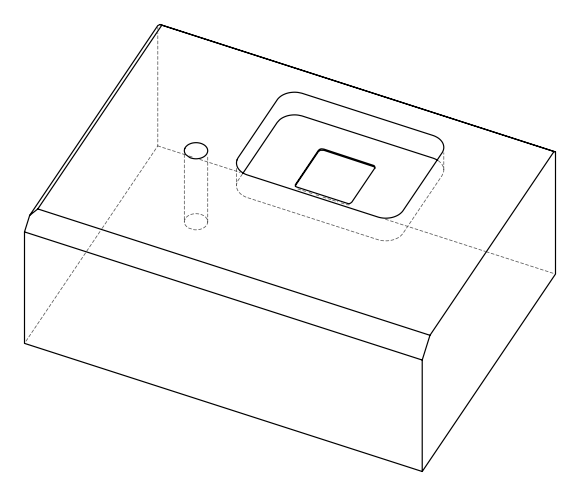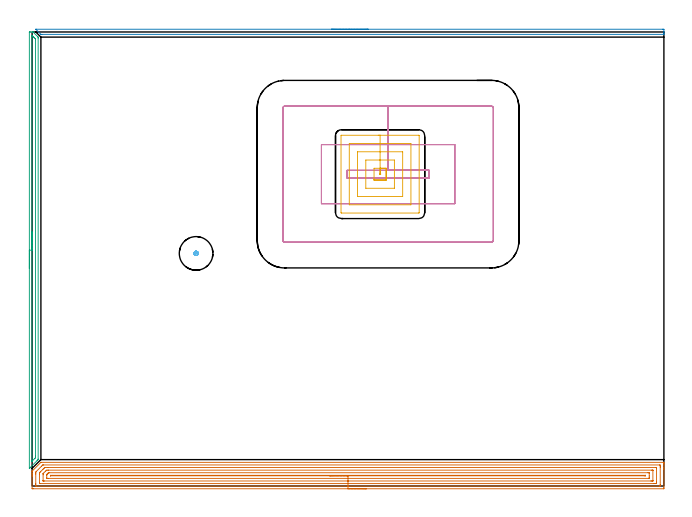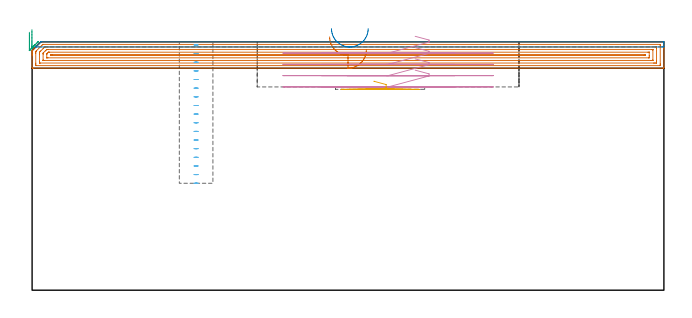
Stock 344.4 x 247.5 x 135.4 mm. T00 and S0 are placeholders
(PLAN: 6 operations, 3 tool changes, 31.7 min)
(1 AREA_MILL | FG_CHAMFER_SURFACE | UGT0205_001 | 16.68 min | 35710 mm3)
(2 AREA_MILL_1 | FG_CHAMFER_SURFACE_1 | UGT0205_001 | 2.89 min | 1349 mm3)
(3 AREA_MILL_2 | FG_CHAMFER_SURFACE_2 | UGT0205_001 | 3.94 min | 2692 mm3)
(4 MILL_RECTANGULAR_POCKET | POCKET_RECTANGULAR_STRAIGHT | UGT0201_006 | Follow Part, ap 7, ae 75% | 6.34 min | 354073 mm3)
(5 MILL_RECTANGULAR_POCKET_1 | POCKET_RECTANGULAR_STRAIGHT_1 | NXT0201_008 | Follow Part, ap 1.5, ae 75% | 1.11 min | 3029 mm3)
(6 MILL_BLIND_HOLE_FROM_SOLID_MATERIAL | STEP1POCKET | NXT0201_012 | Spiral | 0.75 min | 20281 mm3)
(TOOL UGT0205_001 | Chamfer Mill 20 x 3 x 45 deg. | D20 FL50 Z2)
(TOOL UGT0201_006 | End Mill 28 mm | D28 FL25 Z2)
(TOOL NXT0201_008 | ENDMILL 6mm [2P460-0600-NA 1630] | D6 FL26 Z6)
(TOOL NXT0201_012 | ENDMILL 16mm [2P460-1600-NA 1630] | D16 FL38 Z6)
(OP 1 AREA_MILL)
G17 G21 G94 G90
T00 M6
G54
G17 G0 G90 X182.2 Y-1.5 S1061 M3
G43 Z145.4 H0
Z131.
G94 G1 X182.162 Z130.128 F250.
X182.048 Z129.264
X181.859 Z128.412
X181.597 Z127.58
X181.263 Z126.774
X180.86 Z126.
X180.391 Z125.264
X179.86 Z124.572
X179.271 Z123.929
X178.628 Z123.34
X177.936 Z122.808
X177.2 Z122.34
X176.426 Z121.937
X175.62 Z121.603
X174.788 Z121.341
X173.936 Z121.152
X173.072 Z121.038
X172.2 Z121.
X0.622
X0.269 Y-1.496 Z121.002
X0.01 Y-1.492 Z121.006
X0. Y-1.229 Z121.269
Y5.256 Z127.75
Y5.796 Z128.293
Y6.144 Z128.64
Y6.684 Z129.18
Y7.032 Z129.526
Y7.842 Z130.34
Y7.92 Z130.418
X0.002 Y8.091 Z130.588
X0.026 Y8.127 Z130.625
X4.72 Y12.819 Z135.319
X4.805 Y12.899 Z135.385
X5.09 Y12.9 Z135.4
X344.225
X344.39 Y12.897 Z135.388
X344.393 Y12.863 Z135.355
X344.4 Y12.476 Z134.975
Y12.167 Z134.667
Y11.471 Z133.966
Y10.235 Z132.732
Y9.695 Z132.19
Y9.077 Z131.573
Y-0.959 Z121.539
X344.398 Y-1.231 Z121.267
X344.39 Y-1.492 Z121.006
X344.128 Y-1.499 Z120.999
X172.2 Y-1.5 Z121.
Y-0.086 Z122.414
X2.409 Y-0.085 Z122.415
X2.01 Y-0.071 Z122.429
X2.002 Y0.333 Z122.833
X2.001 Y0.817 Z123.317
X2. Y1.223 Z123.723
Y6.55 Z129.05
X2.003 Y7.032 Z129.532
X2.009 Y7.429 Z129.929
X2.029 Y7.667 Z130.167
X2.271 Y7.92 Z130.42
X2.339 Y7.989 Z130.489
X5.09 Y10.74 Z133.24
X5.459 Y11.105 Z133.605
X5.833 Y11.471 Z133.971
X5.97 Y11.484 Z133.984
X5.984 Y11.485 Z133.985
X341.991
X342.39 Y11.471 Z133.971
X342.398 Y11.067 Z133.567
X342.399 Y10.583 Z133.083
X342.4 Y10.177 Z132.677
X342.399 Y0.817 Z123.317
X342.398 Y0.412 Z122.912
X342.39 Y-0.071 Z122.429
X342.005 Y-0.085 Z122.415
X341.991
X172.2 Y-0.086 Z122.414
Y1.328 Z123.828
X4.575 Y1.329 Z123.829
X4.197 Y1.33 Z123.83
X4.071 Y1.332 Z123.832
X4.027 Y1.335 Z123.835
X4.01 Y1.337 Z123.837
X4.007 Y1.379 Z123.879
X4.003 Y1.509 Z124.009
X4.001 Y1.705 Z124.205
X4. Y1.9 Z124.4
X4.001 Y6.338 Z128.838
X4.01 Y7.032 Z129.532
X4.019 Y7.208 Z129.708
X4.197 Y7.394 Z129.894
X4.459 Y7.659 Z130.159
X4.719 Y7.92 Z130.42
X5.984 Y9.185 Z131.685
X6.24 Y9.441 Z131.941
X6.497 Y9.695 Z132.195
X6.689 Y9.883 Z132.383
X6.877 Y10.064 Z132.564
X7.395 Y10.069 Z132.569
X8.665 Y10.072 Z132.572
X339.825 Y10.071 Z132.571
X340.203 Y10.07 Z132.57
X340.329 Y10.068 Z132.568
X340.373 Y10.065 Z132.565
X340.39 Y10.063 Z132.563
X340.393 Y10.02 Z132.52
X340.397 Y9.891 Z132.391
X340.399 Y9.695 Z132.195
X340.4 Y9.5 Z132.
Y2.397 Z124.897
X340.397 Y1.705 Z124.205
X340.395 Y1.515 Z124.015
X340.383 Y1.336 Z123.836
X340.203 Y1.333 Z123.833
X339.687 Y1.33 Z123.83
X339.31 Y1.329 Z123.829
X338.795 Y1.328 Z123.828
X172.2
Y2.743 Z125.243
X6.726
X6.095 Y2.747 Z125.247
X6.023 Y2.75 Z125.25
X6.01 Y2.752 Z125.252
X6.007 Y2.774 Z125.274
X6.003 Y2.827 Z125.327
X6.001 Y3.039 Z125.539
X6. Y6.128 Z128.628
X6.003 Y6.58 Z129.08
X6.007 Y6.689 Z129.189
X6.01 Y6.741 Z129.241
X6.035 Y6.774 Z129.274
X6.135 Y6.881 Z129.381
X6.282 Y7.032 Z129.532
X7.169 Y7.92 Z130.42
X7.47 Y8.218 Z130.718
X7.771 Y8.511 Z131.011
X7.928 Y8.651 Z131.151
X8.665 Y8.656 Z131.156
X8.816 Y8.657 Z131.157
X337.674
X338.304 Y8.653 Z131.153
X338.377 Y8.65 Z131.15
X338.39 Y8.648 Z131.148
X338.393 Y8.626 Z131.126
X338.397 Y8.573 Z131.073
X338.399 Y8.361 Z130.861
Y3.044 Z125.544
X338.396 Y2.827 Z125.327
X338.393 Y2.773 Z125.273
X338.39 Y2.751 Z125.251
X338.37 Y2.749 Z125.249
X338.262 Y2.746 Z125.246
X337.523 Y2.743 Z125.243
X337.371
X172.2
Y4.157 Z126.657
X8.665
X8.452 Y4.158 Z126.658
X8.027 Y4.162 Z126.662
X8.008 Y4.164 Z126.664
X8.005 Y4.167 Z126.667
X8.002 Y4.183 Z126.683
X8. Y4.368 Z126.868
X8.002 Y5.914 Z128.414
X8.009 Y6.144 Z128.644
X8.016 Y6.305 Z128.805
X8.12 Y6.415 Z128.915
X8.254 Y6.552 Z129.052
X8.665 Y6.967 Z129.467
X8.73 Y7.032 Z129.532
X8.897 Y7.195 Z129.695
X8.931 Y7.225 Z129.725
X8.945 Y7.236 Z129.736
X8.992 Y7.238 Z129.738
X9.133 Y7.241 Z129.741
X9.346 Y7.243 Z129.743
X9.558
X335.735
X335.948 Y7.242 Z129.742
X336.373 Y7.238 Z129.738
X336.392 Y7.236 Z129.736
X336.395 Y7.233 Z129.733
X336.398 Y7.217 Z129.717
X336.399 Y7.184 Z129.684
X336.4 Y7.126 Z129.626
Y5.484 Z127.984
Y4.596 Z127.096
X336.397 Y4.368 Z126.868
X336.392 Y4.204 Z126.704
X336.39 Y4.168 Z126.668
X336.302 Y4.164 Z126.664
X336.161 Y4.16 Z126.66
X335.947 Y4.157 Z126.657
X172.2
Y5.571 Z128.071
X10.134 Y5.572 Z128.072
X10.057 Y5.573 Z128.073
X10.019 Y5.577 Z128.077
X10.01 Y5.579 Z128.079
X10.007 Y5.588 Z128.088
X10.001 Y5.704 Z128.204
X10.004 Y5.786 Z128.286
X10.008 Y5.816 Z128.316
X10.012 Y5.822 Z128.322
X10.025 Y5.824 Z128.324
X10.193 Y5.827 Z128.327
X11.029 Y5.829 Z128.329
X334.266 Y5.828 Z128.328
X334.343 Y5.827 Z128.327
X334.381 Y5.823 Z128.323
X334.39 Y5.821 Z128.321
X334.393 Y5.812 Z128.312
X334.398 Y5.697 Z128.197
X334.395 Y5.643 Z128.143
X334.388 Y5.578 Z128.078
X334.355 Y5.576 Z128.076
X334.187 Y5.573 Z128.073
X333.948 Y5.572 Z128.072
X333.631 Y5.571 Z128.071
X172.2
X171.328 Z128.109
X170.463 Z128.223
X169.612 Z128.412
X168.78 Z128.674
X167.974 Z129.008
X167.2 Z129.411
X166.464 Z129.88
X165.772 Z130.411
X165.129 Z131.
X164.54 Z131.643
X164.008 Z132.335
X163.54 Z133.071
X163.137 Z133.845
X162.803 Z134.651
X162.541 Z135.483
X162.352 Z136.335
X162.238 Z137.2
X162.2 Z138.071
G0 Z145.4
M5
M2
(OP 2 AREA_MILL_1)
G17 G21 G94 G90
T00 M6
G54
G17 G0 G90 X163.2 Y249. S1061 M3
G43 Z145.4 H0
Z142.6
G94 G1 X163.238 Z141.728 F250.
X163.352 Z140.864
X163.541 Z140.012
X163.803 Z139.18
X164.137 Z138.374
X164.54 Z137.6
X165.008 Z136.864
X165.539 Z136.172
X166.129 Z135.529
X166.772 Z134.94
X167.464 Z134.408
X168.2 Z133.94
X168.974 Z133.537
X169.78 Z133.203
X170.612 Z132.941
X171.463 Z132.752
X172.328 Z132.638
X173.2 Z132.6
X343.785
X343.973 Y248.999 Z132.601
X344.398 Y248.991 Z132.605
X344.4 Y248.819 Z132.778
Y247.6 Z133.995
Y246.933 Z134.667
Y246.587 Z135.012
Y246.227 Z135.364
X344.391 Y246.203 Z135.388
X344.232 Y246.2 Z135.4
X5.294
X4.8 Y246.207 Z135.393
X4.774 Y246.225 Z135.374
X2.168 Y248.831 Z132.767
X2.073 Y248.929 Z132.669
X2.017 Y248.992 Z132.606
X2.133 Y248.999 Z132.601
X2.168 Y249. Z132.6
X173.2
X174.071 Z132.638
X174.936 Z132.752
X175.788 Z132.941
X176.62 Z133.203
X177.426 Z133.537
X178.2 Z133.94
X178.936 Z134.408
X179.628 Z134.94
X180.271 Z135.529
X180.86 Z136.172
X181.391 Z136.864
X181.86 Z137.6
X182.263 Z138.374
X182.597 Z139.18
X182.859 Z140.012
X183.048 Z140.863
X183.162 Z141.728
X183.2 Z142.6
G0 Z145.4
M5
M2
(OP 3 AREA_MILL_2)
G17 G21 G94 G90
T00 M6
G54
G17 G0 G90 X-1.5 Y118.55 S1061 M3
G43 Z145.4 H0
Z140.6
G94 G1 Y118.588 Z139.728 F250.
Y118.702 Z138.863
Y118.891 Z138.012
Y119.153 Z137.18
Y119.487 Z136.374
Y119.89 Z135.6
Y120.358 Z134.864
Y120.889 Z134.172
Y121.479 Z133.529
Y122.122 Z132.94
Y122.814 Z132.408
Y123.55 Z131.94
Y124.324 Z131.537
Y125.13 Z131.203
Y125.962 Z130.941
Y126.813 Z130.752
Y127.678 Z130.638
Y128.55 Z130.6
Y247.192
X-1.497 Y247.332 Z130.603
X-1.491 Y247.498 Z130.605
X-1.222 Y247.5 Z130.875
X-0.886 Z131.209
X0.425 Z132.524
X0.453 Y247.499 Z132.552
X0.493 Y247.496 Z132.59
X0.517 Y247.481 Z132.615
X0.652 Y247.349 Z132.751
X3.145 Y244.855 Z135.245
X3.297 Y244.695 Z135.388
X3.3 Y244.206 Z135.4
Y14.68
X3.295 Y14.403 Z135.387
X3.288 Y14.386 Z135.383
X2.689 Y13.789 Z134.789
X-1.183 Y9.917 Z130.916
X-1.333 Y9.766 Z130.764
X-1.483 Y9.619 Z130.614
X-1.495 Y9.617 Z130.603
X-1.499 Y9.619 Z130.599
X-1.5 Y128.55 Z130.6
X-0.086 Z132.014
X-0.085 Y245.192 Z132.015
X-0.084 Y245.285 Z132.016
X-0.079 Y245.469 Z132.021
X-0.075 Y245.492 Z132.025
X-0.067 Y245.494 Z132.033
X-0.043 Y245.495 Z132.057
X0.007 Y245.49 Z132.107
X0.06 Y245.479 Z132.16
X0.115 Y245.427 Z132.215
X0.228 Y245.319 Z132.328
X0.451 Y245.099 Z132.551
X0.9 Y244.65 Z133.
X1.344 Y244.206 Z133.444
X1.793 Y243.754 Z133.893
X1.846 Y243.697 Z133.946
X1.87 Y243.669 Z133.97
X1.879 Y243.59 Z133.979
X1.883 Y243.406 Z133.983
X1.885 Y243.313 Z133.985
X1.886 Y16.373 Z133.986
X1.884 Y15.573 Z133.984
X1.882 Y15.484 Z133.982
X1.879 Y15.453 Z133.979
X1.865 Y15.426 Z133.965
X1.793 Y15.35 Z133.893
X1.461 Y15.012 Z133.561
X0.007 Y13.557 Z132.107
X-0.032 Y13.52 Z132.068
X-0.064 Y13.493 Z132.036
X-0.077 Y13.483 Z132.023
X-0.079 Y13.51 Z132.021
X-0.084 Y13.694 Z132.016
X-0.085 Y13.787 Z132.015
X-0.086 Y128.55 Z132.014
Y129.421 Z132.052
Y130.286 Z132.166
Y131.138 Z132.355
Y131.97 Z132.617
Y132.776 Z132.951
Y133.55 Z133.354
Y134.286 Z133.823
Y134.978 Z134.354
Y135.621 Z134.943
Y136.21 Z135.586
Y136.741 Z136.278
Y137.21 Z137.014
Y137.613 Z137.788
Y137.947 Z138.594
Y138.209 Z139.426
Y138.398 Z140.278
Y138.512 Z141.143
Y138.55 Z142.014
G0 Z145.4
M5
M2
(OP 4 MILL_RECTANGULAR_POCKET)
G17 G21 G94 G90
T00 M6
G54
G17 G0 G90 X208.802 Y167.9 S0 M3
G43 Z145.4 H0
Z138.4
G94 G1 X216.4 Z136.364 F250.
Y172.1 Z135.239
X194.05 Z129.25
X171.7 F500.
Y167.9
X216.4
Y172.1
X194.05
Y186.1
X157.7
Y153.9
X230.4
Y186.1
X194.05
Y207.1
X137.7
G3 X136.7 Y206.1 R1.
G1 Y133.9
G3 X137.7 Y132.9 R1.
G1 X250.4
G3 X251.4 Y133.9 R1.
G1 Y206.1
G3 X250.4 Y207.1 R1.
G1 X194.05
X193.05
G0 X208.802 Y167.9 Z132.25
G1 X216.4 Z130.214 F250.
Y172.1 Z129.089
X194.05 Z123.1
X171.7 F500.
Y167.9
X216.4
Y172.1
X194.05
Y186.1
X157.7
Y153.9
X230.4
Y186.1
X194.05
Y207.1
X137.7
G3 X136.7 Y206.1 R1.
G1 Y133.9
G3 X137.7 Y132.9 R1.
G1 X250.4
G3 X251.4 Y133.9 R1.
G1 Y206.1
G3 X250.4 Y207.1 R1.
G1 X194.05
X193.05
G0 X208.802 Y167.9 Z126.1
G1 X216.4 Z124.064 F250.
Y172.1 Z122.939
X194.05 Z116.95
X171.7 F500.
Y167.9
X216.4
Y172.1
X194.05
Y186.1
X157.7
Y153.9
X230.4
Y186.1
X194.05
Y207.1
X137.7
G3 X136.7 Y206.1 R1.
G1 Y133.9
G3 X137.7 Y132.9 R1.
G1 X250.4
G3 X251.4 Y133.9 R1.
G1 Y206.1
G3 X250.4 Y207.1 R1.
G1 X194.05
X193.05
G0 X208.802 Y167.9 Z119.95
G1 X216.4 Z117.914 F250.
Y172.1 Z116.789
X194.05 Z110.8
X171.7 F500.
Y167.9
X216.4
Y172.1
X194.05
Y186.1
X157.7
Y153.9
X230.4
Y186.1
X194.05
Y207.1
X137.7
G3 X136.7 Y206.1 R1.
G1 Y133.9
G3 X137.7 Y132.9 R1.
G1 X250.4
G3 X251.4 Y133.9 R1.
G1 Y206.1
G3 X250.4 Y207.1 R1.
G1 X194.05
X193.05
G0 Z145.4
M5
M2
(OP 5 MILL_RECTANGULAR_POCKET_1)
G17 G21 G94 G90
T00 M6
G54
G17 G0 G90 X186.4 Y167.066 S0 M3
G43 Z145.4 H1
Z113.939
G94 G1 Y166.8 Z113.868 F250.
X193. Z112.099
Y173.2 Z110.384
X189.7 Z109.5
Y170.2
X189.4 F500.
Y169.8
X190.
Y170.2
X189.7
Y173.2
X186.4
Y166.8
X193.
Y173.2
X189.7
Y177.7
X181.9
Y162.3
X197.5
Y177.7
X189.7
Y182.2
X177.4
Y157.8
X202.
Y182.2
X189.7
Y186.7
X172.9
Y153.3
X206.5
Y186.7
X189.7
Y191.2
X168.6
G3 X168.4 Y191. R0.2
G1 Y149.
G3 X168.6 Y148.8 R0.2
G1 X210.8
G3 X211. Y149. R0.2
G1 Y191.
G3 X210.8 Y191.2 R0.2
G1 X189.7
X188.7
G0 Z145.4
M5
M2
(OP 6 MILL_BLIND_HOLE_FROM_SOLID_MATERIAL)
G17 G21 G94 G90
T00 M6
G54
G17 G0 G90 X89.4 Y126.8 S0 M3
G43 Z145.4 H1
Z133.688
G94 G3 X89.975 Y127.375 R0.575 F250.
X89.4 Y127.95 R0.575
X88.25 Y126.8 R1.15
X89.4 Y127.95 R-1.15
X88.825 Y127.375 R0.575
X89.4 Y126.8 R0.575
G0 Z128.976
G3 X89.975 Y127.375 R0.575
X89.4 Y127.95 R0.575
X88.25 Y126.8 R1.15
X89.4 Y127.95 R-1.15
X88.825 Y127.375 R0.575
X89.4 Y126.8 R0.575
G0 Z124.265
G3 X89.975 Y127.375 R0.575
X89.4 Y127.95 R0.575
X88.25 Y126.8 R1.15
X89.4 Y127.95 R-1.15
X88.825 Y127.375 R0.575
X89.4 Y126.8 R0.575
G0 Z119.553
G3 X89.975 Y127.375 R0.575
X89.4 Y127.95 R0.575
X88.25 Y126.8 R1.15
X89.4 Y127.95 R-1.15
X88.825 Y127.375 R0.575
X89.4 Y126.8 R0.575
G0 Z114.841
G3 X89.975 Y127.375 R0.575
X89.4 Y127.95 R0.575
X88.25 Y126.8 R1.15
X89.4 Y127.95 R-1.15
X88.825 Y127.375 R0.575
X89.4 Y126.8 R0.575
G0 Z110.129
G3 X89.975 Y127.375 R0.575
X89.4 Y127.95 R0.575
X88.25 Y126.8 R1.15
X89.4 Y127.95 R-1.15
X88.825 Y127.375 R0.575
X89.4 Y126.8 R0.575
G0 Z105.418
G3 X89.975 Y127.375 R0.575
X89.4 Y127.95 R0.575
X88.25 Y126.8 R1.15
X89.4 Y127.95 R-1.15
X88.825 Y127.375 R0.575
X89.4 Y126.8 R0.575
G0 Z100.706
G3 X89.975 Y127.375 R0.575
X89.4 Y127.95 R0.575
X88.25 Y126.8 R1.15
X89.4 Y127.95 R-1.15
X88.825 Y127.375 R0.575
X89.4 Y126.8 R0.575
G0 Z95.994
G3 X89.975 Y127.375 R0.575
X89.4 Y127.95 R0.575
X88.25 Y126.8 R1.15
X89.4 Y127.95 R-1.15
X88.825 Y127.375 R0.575
X89.4 Y126.8 R0.575
G0 Z91.282
G3 X89.975 Y127.375 R0.575
X89.4 Y127.95 R0.575
X88.25 Y126.8 R1.15
X89.4 Y127.95 R-1.15
X88.825 Y127.375 R0.575
X89.4 Y126.8 R0.575
G0 Z86.571
G3 X89.975 Y127.375 R0.575
X89.4 Y127.95 R0.575
X88.25 Y126.8 R1.15
X89.4 Y127.95 R-1.15
X88.825 Y127.375 R0.575
X89.4 Y126.8 R0.575
G0 Z81.859
G3 X89.975 Y127.375 R0.575
X89.4 Y127.95 R0.575
X88.25 Y126.8 R1.15
X89.4 Y127.95 R-1.15
X88.825 Y127.375 R0.575
X89.4 Y126.8 R0.575
G0 Z77.147
G3 X89.975 Y127.375 R0.575
X89.4 Y127.95 R0.575
X88.25 Y126.8 R1.15
X89.4 Y127.95 R-1.15
X88.825 Y127.375 R0.575
X89.4 Y126.8 R0.575
G0 Z72.435
G3 X89.975 Y127.375 R0.575
X89.4 Y127.95 R0.575
X88.25 Y126.8 R1.15
X89.4 Y127.95 R-1.15
X88.825 Y127.375 R0.575
X89.4 Y126.8 R0.575
G0 Z67.724
G3 X89.975 Y127.375 R0.575
X89.4 Y127.95 R0.575
X88.25 Y126.8 R1.15
X89.4 Y127.95 R-1.15
X88.825 Y127.375 R0.575
X89.4 Y126.8 R0.575
G0 Z63.012
G3 X89.975 Y127.375 R0.575
X89.4 Y127.95 R0.575
X88.25 Y126.8 R1.15
X89.4 Y127.95 R-1.15
X88.825 Y127.375 R0.575
X89.4 Y126.8 R0.575
G0 Z58.3
G3 X89.975 Y127.375 R0.575
X89.4 Y127.95 R0.575
X88.25 Y126.8 R1.15
X89.4 Y127.95 R-1.15
X88.825 Y127.375 R0.575
X89.4 Y126.8 R0.575
G0 Z145.4
M5
M2
